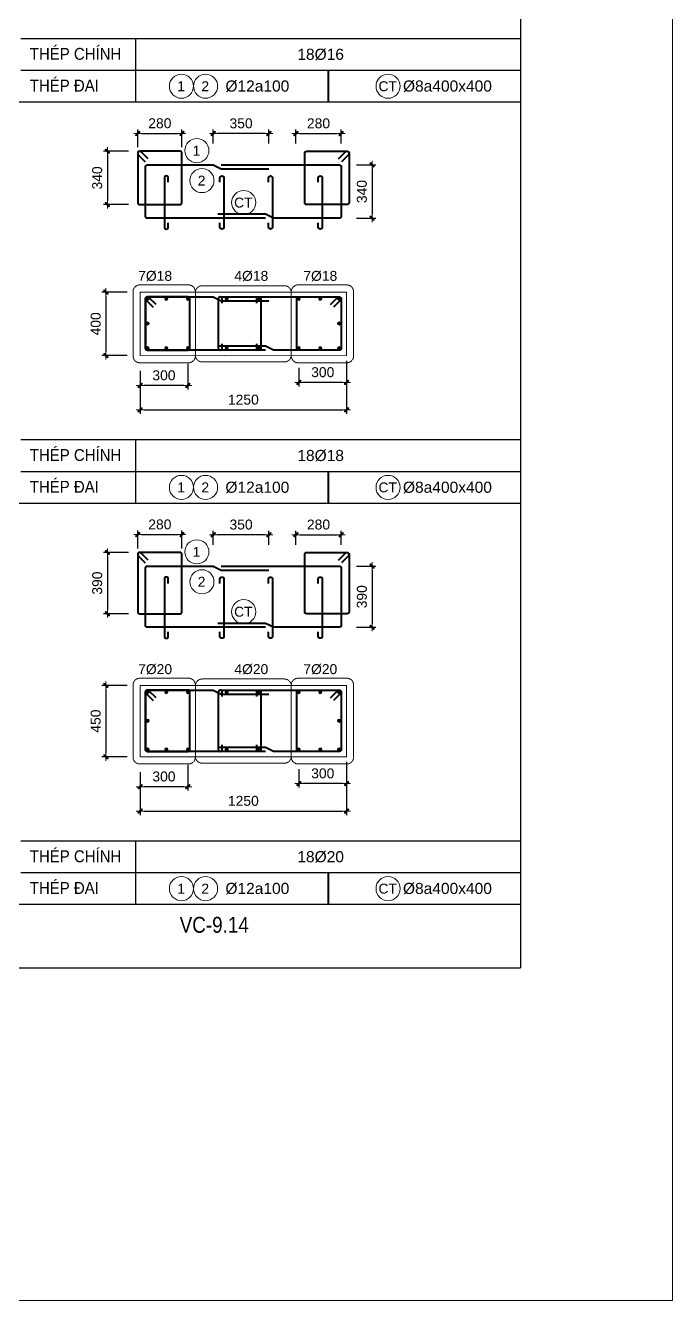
# Model space of a CAD drawing. Header units: millimetres. Extents: x -146909 to 4830753, y -683702 to -336947.
# Drawn here: x 4761272 to 4765345, y -448762 to -440729 of the extents above; entities that cross this region are included whole.
import ezdxf
from ezdxf.enums import TextEntityAlignment as Align

# ---------------------------------------------------------------- set-up
doc = ezdxf.new("R2010")
doc.units = ezdxf.units.MM
doc.header["$MEASUREMENT"] = 0
doc.linetypes.add('HIDDEN', pattern=[0.375, 0.25, -0.125])
doc.layers.get('0').update_dxf_attribs({"lineweight": 9})
doc.layers.get('Defpoints').update_dxf_attribs({"color": 10, "lineweight": 0})
for name, color, linetype, lineweight in [("'S_General_Cont_1 Thin", 1, 'Continuous', 18), ("'S_General_Text_3_Member name", 3, 'Continuous', 35), ('CDAI', 3, 'Continuous', 40), ('chunho.q', 1, 'Continuous', 13), ('CTHEP', 4, 'Continuous', 50), ('DBAO', 2, 'Continuous', 13), ('DMo', 9, 'HIDDEN', 9), ('KTH', 154, 'Continuous', 9), ('STICK', 1, 'Continuous', 9)]:
    doc.layers.add(name, color=color, linetype=linetype, lineweight=lineweight)
for name, color, linetype in [('DM', 1, 'Continuous'), ('TBL', 1, 'Continuous'), ('TX', 214, 'Continuous')]:
    doc.layers.add(name, color=color, linetype=linetype)
doc.styles.add('arial', font='arial.ttf', dxfattribs={"width": 0.85})
doc.styles.add('TTP-HelCon', font='arial.ttf')
doc.dimstyles.new('TTP-25', dxfattribs={"dimscale": 25, "dimtxt": 2.5, "dimasz": 1, "dimexe": 1, "dimexo": 1, "dimgap": 0.09, "dimtad": 0, "dimdec": 4, "dimrnd": 10, "dimzin": 9, "dimdsep": 46, "dimtxsty": 'TTP-HelCon', "dimblk": 'Stick', "dimcen": 0.09, "dimdle": 1.5, "dimclrd": 256, "dimclre": 256, "dimclrt": 1, "dimadec": 0, "dimazin": 0, "dimtfac": 1, "dimtdec": 4, "dimtmove": 0, "dimatfit": 3, "dimldrblk": 'ARCHTICK', "dimfxl": 1, "dimtvp": 1, "dimtolj": 1, "dimtzin": 0, "dimarcsym": 0})

# ---------------------------------------------------------------- blocks, each defined once
blk = doc.blocks.new('sign of slab')
at = {"layer": "'S_General_Cont_1 Thin"}
blk.add_circle((-10, 0), 475, dxfattribs=at)
at = {"layer": "'S_General_Text_3_Member name", "style": 'arial'}
blk.add_attdef('S', text='', height=250, dxfattribs=at).set_placement((-23, -1), align=Align.MIDDLE_CENTER)
blk = doc.blocks.new('Stick')
at = {"layer": 'STICK'}
h = blk.add_hatch(color=256, dxfattribs=at)
edge = h.paths.add_edge_path()
edge.add_line((0.3, 0.5), (-0.5, -0.3))
edge.add_arc((-0.4, -0.4), 0.141, 135, 315)
edge.add_line((-0.3, -0.5), (0.5, 0.3))
edge.add_arc((0.4, 0.4), 0.141, 315, 495)
blk.add_line((1, 0), (-1, 0), dxfattribs=at)
blk.add_lwpolyline([(0.3, 0.5), (-0.5, -0.3, 1), (-0.3, -0.5), (0.5, 0.3, 1), (0.3, 0.5, 1)], format="xyb", dxfattribs=at)
blk = doc.blocks.new('*D1885')
at = {"layer": 'Defpoints', "color": 0, "transparency": 16777216}
for p in [(4762293.2, -442835.4), (4761993.2, -442880.4), (4761993.2, -442997.2)]:
    blk.add_point(p, dxfattribs=at)
at = {"layer": 'KTH', "lineweight": -2, "transparency": 16777216}
for p, q in [((4761993.2, -442905.4), (4761993.2, -443022.2)), ((4762293.2, -442860.4), (4762293.2, -443022.2)), ((4762268.2, -442997.2), (4762018.2, -442997.2))]:
    blk.add_line(p, q, dxfattribs=at)
at = {"layer": 'KTH', "lineweight": -2, "transparency": 16777216, "xscale": 25, "yscale": 25, "zscale": 25, "rotation": 180}
blk.add_blockref('Stick', (4761993.2, -442997.2), dxfattribs=at)
at = {"layer": 'KTH', "lineweight": -2, "transparency": 16777216, "xscale": 25, "yscale": 25, "zscale": 25}
blk.add_blockref('Stick', (4762293.2, -442997.2), dxfattribs=at)
at = {"layer": 'KTH', "color": 1, "transparency": 16777216, "insert": (4762143.2, -442933.3), "char_height": 62.5, "attachment_point": 5, "style": 'TTP-HelCon'}
blk.add_mtext('\\A1;300', dxfattribs=at)
blk = doc.blocks.new('_ArchTick')
at = {"color": 0, "linetype": 'ByBlock', "const_width": 0.15}
blk.add_lwpolyline([(-0.5, -0.5), (0.5, 0.5)], dxfattribs=at)
blk = doc.blocks.new('*D1886')
at = {"layer": 'Defpoints', "color": 0, "transparency": 16777216}
for p in [(4763293.2, -442815.9), (4762993.2, -442860.9), (4762993.2, -442977.7)]:
    blk.add_point(p, dxfattribs=at)
at = {"layer": 'KTH', "lineweight": -2, "transparency": 16777216}
for p, q in [((4763293.2, -442840.9), (4763293.2, -443002.7)), ((4762993.2, -442885.9), (4762993.2, -443002.7)), ((4763268.2, -442977.7), (4763018.2, -442977.7))]:
    blk.add_line(p, q, dxfattribs=at)
at = {"layer": 'KTH', "lineweight": -2, "transparency": 16777216, "xscale": 25, "yscale": 25, "zscale": 25, "rotation": 180}
blk.add_blockref('Stick', (4762993.2, -442977.7), dxfattribs=at)
at = {"layer": 'KTH', "lineweight": -2, "transparency": 16777216, "xscale": 25, "yscale": 25, "zscale": 25}
blk.add_blockref('Stick', (4763293.2, -442977.7), dxfattribs=at)
at = {"layer": 'KTH', "color": 1, "transparency": 16777216, "insert": (4763143.2, -442913.8), "char_height": 62.5, "attachment_point": 5, "style": 'TTP-HelCon'}
blk.add_mtext('\\A1;300', dxfattribs=at)
blk = doc.blocks.new('*D1887')
at = {"layer": 'Defpoints', "color": 0, "transparency": 16777216}
for p in [(4763293.2, -442921.8), (4761993.2, -442944.3), (4763293.2, -443150.6)]:
    blk.add_point(p, dxfattribs=at)
at = {"layer": 'KTH', "lineweight": -2, "transparency": 16777216}
for p, q in [((4761993.2, -442969.3), (4761993.2, -443175.6)), ((4763293.2, -442946.8), (4763293.2, -443175.6)), ((4762018.2, -443150.6), (4763268.2, -443150.6))]:
    blk.add_line(p, q, dxfattribs=at)
at = {"layer": 'KTH', "lineweight": -2, "transparency": 16777216, "xscale": 25, "yscale": 25, "zscale": 25, "rotation": 180}
blk.add_blockref('Stick', (4761993.2, -443150.6), dxfattribs=at)
at = {"layer": 'KTH', "lineweight": -2, "transparency": 16777216, "xscale": 25, "yscale": 25, "zscale": 25}
blk.add_blockref('Stick', (4763293.2, -443150.6), dxfattribs=at)
at = {"layer": 'KTH', "color": 1, "transparency": 16777216, "insert": (4762643.2, -443086.8), "char_height": 62.5, "attachment_point": 5, "style": 'TTP-HelCon'}
blk.add_mtext('\\A1;1250', dxfattribs=at)
blk = doc.blocks.new('*D1888')
at = {"layer": 'Defpoints', "color": 0, "transparency": 16777216}
for p in [(4761937.5, -442409), (4761777.6, -442809), (4761937.5, -442809)]:
    blk.add_point(p, dxfattribs=at)
at = {"layer": 'KTH', "lineweight": -2, "transparency": 16777216}
for p, q in [((4761912.5, -442409), (4761752.6, -442409)), ((4761777.6, -442434), (4761777.6, -442784)), ((4761912.5, -442809), (4761752.6, -442809))]:
    blk.add_line(p, q, dxfattribs=at)
at = {"layer": 'KTH', "lineweight": -2, "transparency": 16777216, "xscale": 25, "yscale": 25, "zscale": 25}
for p, rotation in [((4761777.6, -442409), 90), ((4761777.6, -442809), 270)]:
    blk.add_blockref('Stick', p, dxfattribs=dict(at, rotation=rotation))
at = {"layer": 'KTH', "color": 1, "transparency": 16777216, "insert": (4761713.7, -442609), "char_height": 62.5, "attachment_point": 5, "rotation": 90, "style": 'TTP-HelCon'}
blk.add_mtext('\\A1;400', dxfattribs=at)
blk = doc.blocks.new('*U1884')
at = {"layer": 'CTHEP', "ltscale": 0.02, "const_width": 10}
blk.add_lwpolyline([(0, 5, -1), (0, -5, -1)], format="xyb", close=True, dxfattribs=at)
at = {"layer": 'Defpoints', "color": 1}
blk.add_circle((0, 0), 10, dxfattribs=at)
blk = doc.blocks.new('*U1881')
at = {"layer": 'CDAI', "color": 0, "linetype": 'ByBlock', "lineweight": -2, "transparency": 16777216}
blk.add_blockref('*U1884', (0, 0), dxfattribs=at)
blk = doc.blocks.new('*U1882')
at = {"layer": 'CTHEP', "ltscale": 0.02, "const_width": 10}
blk.add_lwpolyline([(0, 5, -1), (0, -5, -1)], format="xyb", close=True, dxfattribs=at)
at = {"layer": 'Defpoints', "color": 1}
blk.add_circle((0, 0), 10, dxfattribs=at)
blk = doc.blocks.new('*U1883')
at = {"layer": 'CDAI', "color": 0, "linetype": 'ByBlock', "lineweight": -2, "transparency": 16777216}
blk.add_blockref('*U1882', (0, 0), dxfattribs=at)
blk = doc.blocks.new('*D1889')
at = {"layer": 'Defpoints', "color": 0, "transparency": 16777216}
for p in [(4763258.7, -441409.9), (4762973.8, -441498.6), (4763258.7, -441498.6)]:
    blk.add_point(p, dxfattribs=at)
at = {"layer": 'KTH', "lineweight": -2, "transparency": 16777216}
for p, q in [((4762973.8, -441473.6), (4762973.8, -441384.9)), ((4763258.7, -441473.6), (4763258.7, -441384.9)), ((4762998.8, -441409.9), (4763233.7, -441409.9))]:
    blk.add_line(p, q, dxfattribs=at)
at = {"layer": 'KTH', "lineweight": -2, "transparency": 16777216, "xscale": 25, "yscale": 25, "zscale": 25, "rotation": 180}
blk.add_blockref('Stick', (4762973.8, -441409.9), dxfattribs=at)
at = {"layer": 'KTH', "lineweight": -2, "transparency": 16777216, "xscale": 25, "yscale": 25, "zscale": 25}
blk.add_blockref('Stick', (4763258.7, -441409.9), dxfattribs=at)
at = {"layer": 'KTH', "color": 1, "transparency": 16777216, "insert": (4763116.3, -441346), "char_height": 62.5, "attachment_point": 5, "style": 'TTP-HelCon'}
blk.add_mtext('\\A1;280', dxfattribs=at)
blk = doc.blocks.new('*D1890')
at = {"layer": 'Defpoints', "color": 0, "transparency": 16777216}
for p in [(4762454.1, -441409.9), (4762454.1, -441498.6), (4762803.8, -441498.6)]:
    blk.add_point(p, dxfattribs=at)
at = {"layer": 'KTH', "lineweight": -2, "transparency": 16777216}
for p, q in [((4762454.1, -441473.6), (4762454.1, -441384.9)), ((4762803.8, -441473.6), (4762803.8, -441384.9)), ((4762778.8, -441409.9), (4762479.1, -441409.9))]:
    blk.add_line(p, q, dxfattribs=at)
at = {"layer": 'KTH', "lineweight": -2, "transparency": 16777216, "xscale": 25, "yscale": 25, "zscale": 25, "rotation": 180}
blk.add_blockref('Stick', (4762454.1, -441409.9), dxfattribs=at)
at = {"layer": 'KTH', "lineweight": -2, "transparency": 16777216, "xscale": 25, "yscale": 25, "zscale": 25}
blk.add_blockref('Stick', (4762803.8, -441409.9), dxfattribs=at)
at = {"layer": 'KTH', "color": 1, "transparency": 16777216, "insert": (4762628.9, -441346), "char_height": 62.5, "attachment_point": 5, "style": 'TTP-HelCon'}
blk.add_mtext('\\A1;350', dxfattribs=at)
blk = doc.blocks.new('*D1891')
at = {"layer": 'Defpoints', "color": 0, "transparency": 16777216}
for p in [(4763330.6, -441607.7), (4763330.6, -441943.2), (4763453.3, -441943.2)]:
    blk.add_point(p, dxfattribs=at)
at = {"layer": 'KTH', "lineweight": -2, "transparency": 16777216}
for p, q in [((4763355.6, -441607.7), (4763478.3, -441607.7)), ((4763453.3, -441632.7), (4763453.3, -441918.2)), ((4763355.6, -441943.2), (4763478.3, -441943.2))]:
    blk.add_line(p, q, dxfattribs=at)
at = {"layer": 'KTH', "lineweight": -2, "transparency": 16777216, "xscale": 25, "yscale": 25, "zscale": 25}
for p, rotation in [((4763453.3, -441607.7), 90), ((4763453.3, -441943.2), 270)]:
    blk.add_blockref('Stick', p, dxfattribs=dict(at, rotation=rotation))
at = {"layer": 'KTH', "color": 1, "transparency": 16777216, "insert": (4763389.5, -441775.5), "char_height": 62.5, "attachment_point": 5, "rotation": 90, "style": 'TTP-HelCon'}
blk.add_mtext('\\A1;340', dxfattribs=at)
blk = doc.blocks.new('*D1892')
at = {"layer": 'Defpoints', "color": 0, "transparency": 16777216}
for p in [(4761945.4, -441521.8), (4761787.1, -441857.3), (4761945.4, -441857.3)]:
    blk.add_point(p, dxfattribs=at)
at = {"layer": 'KTH', "lineweight": -2, "transparency": 16777216}
for p, q in [((4761920.4, -441521.8), (4761762.1, -441521.8)), ((4761787.1, -441546.8), (4761787.1, -441832.3)), ((4761920.4, -441857.3), (4761762.1, -441857.3))]:
    blk.add_line(p, q, dxfattribs=at)
at = {"layer": 'KTH', "lineweight": -2, "transparency": 16777216, "xscale": 25, "yscale": 25, "zscale": 25}
for p, rotation in [((4761787.1, -441521.8), 90), ((4761787.1, -441857.3), 270)]:
    blk.add_blockref('Stick', p, dxfattribs=dict(at, rotation=rotation))
at = {"layer": 'KTH', "color": 1, "transparency": 16777216, "insert": (4761723.2, -441689.5), "char_height": 62.5, "attachment_point": 5, "rotation": 90, "style": 'TTP-HelCon'}
blk.add_mtext('\\A1;340', dxfattribs=at)
blk = doc.blocks.new('*D1893')
at = {"layer": 'Defpoints', "color": 0, "transparency": 16777216}
for p in [(4762256.9, -441409.2), (4761977.9, -441521.8), (4762256.9, -441521.8)]:
    blk.add_point(p, dxfattribs=at)
at = {"layer": 'KTH', "lineweight": -2, "transparency": 16777216}
for p, q in [((4761977.9, -441496.8), (4761977.9, -441384.2)), ((4762256.9, -441496.8), (4762256.9, -441384.2)), ((4762002.9, -441409.2), (4762231.9, -441409.2))]:
    blk.add_line(p, q, dxfattribs=at)
at = {"layer": 'KTH', "lineweight": -2, "transparency": 16777216, "xscale": 25, "yscale": 25, "zscale": 25, "rotation": 180}
blk.add_blockref('Stick', (4761977.9, -441409.2), dxfattribs=at)
at = {"layer": 'KTH', "lineweight": -2, "transparency": 16777216, "xscale": 25, "yscale": 25, "zscale": 25}
blk.add_blockref('Stick', (4762256.9, -441409.2), dxfattribs=at)
at = {"layer": 'KTH', "color": 1, "transparency": 16777216, "insert": (4762117.4, -441345.3), "char_height": 62.5, "attachment_point": 5, "style": 'TTP-HelCon'}
blk.add_mtext('\\A1;280', dxfattribs=at)
blk = doc.blocks.new('*D1903')
at = {"layer": 'Defpoints', "color": 0, "transparency": 16777216}
for p in [(4761993.2, -445408), (4762293.2, -445363), (4761993.2, -445524.8)]:
    blk.add_point(p, dxfattribs=at)
at = {"layer": 'KTH', "lineweight": -2, "transparency": 16777216}
for p, q in [((4762293.2, -445388), (4762293.2, -445549.8)), ((4761993.2, -445433), (4761993.2, -445549.8)), ((4762268.2, -445524.8), (4762018.2, -445524.8))]:
    blk.add_line(p, q, dxfattribs=at)
at = {"layer": 'KTH', "lineweight": -2, "transparency": 16777216, "xscale": 25, "yscale": 25, "zscale": 25, "rotation": 180}
blk.add_blockref('Stick', (4761993.2, -445524.8), dxfattribs=at)
at = {"layer": 'KTH', "lineweight": -2, "transparency": 16777216, "xscale": 25, "yscale": 25, "zscale": 25}
blk.add_blockref('Stick', (4762293.2, -445524.8), dxfattribs=at)
at = {"layer": 'KTH', "color": 1, "transparency": 16777216, "insert": (4762143.2, -445461), "char_height": 62.5, "attachment_point": 5, "style": 'TTP-HelCon'}
blk.add_mtext('\\A1;300', dxfattribs=at)
blk = doc.blocks.new('*D1904')
at = {"layer": 'Defpoints', "color": 0, "transparency": 16777216}
for p in [(4762993.2, -445388.6), (4763293.2, -445343.6), (4762993.2, -445505.4)]:
    blk.add_point(p, dxfattribs=at)
at = {"layer": 'KTH', "lineweight": -2, "transparency": 16777216}
for p, q in [((4762993.2, -445413.6), (4762993.2, -445530.4)), ((4763293.2, -445368.6), (4763293.2, -445530.4)), ((4763268.2, -445505.4), (4763018.2, -445505.4))]:
    blk.add_line(p, q, dxfattribs=at)
at = {"layer": 'KTH', "lineweight": -2, "transparency": 16777216, "xscale": 25, "yscale": 25, "zscale": 25, "rotation": 180}
blk.add_blockref('Stick', (4762993.2, -445505.4), dxfattribs=at)
at = {"layer": 'KTH', "lineweight": -2, "transparency": 16777216, "xscale": 25, "yscale": 25, "zscale": 25}
blk.add_blockref('Stick', (4763293.2, -445505.4), dxfattribs=at)
at = {"layer": 'KTH', "color": 1, "transparency": 16777216, "insert": (4763143.2, -445441.5), "char_height": 62.5, "attachment_point": 5, "style": 'TTP-HelCon'}
blk.add_mtext('\\A1;300', dxfattribs=at)
blk = doc.blocks.new('*D1905')
at = {"layer": 'Defpoints', "color": 0, "transparency": 16777216}
for p in [(4761993.2, -445472), (4763293.2, -445449.5), (4763293.2, -445678.3)]:
    blk.add_point(p, dxfattribs=at)
at = {"layer": 'KTH', "lineweight": -2, "transparency": 16777216}
for p, q in [((4763293.2, -445474.5), (4763293.2, -445703.3)), ((4761993.2, -445497), (4761993.2, -445703.3)), ((4762018.2, -445678.3), (4763268.2, -445678.3))]:
    blk.add_line(p, q, dxfattribs=at)
at = {"layer": 'KTH', "lineweight": -2, "transparency": 16777216, "xscale": 25, "yscale": 25, "zscale": 25, "rotation": 180}
blk.add_blockref('Stick', (4761993.2, -445678.3), dxfattribs=at)
at = {"layer": 'KTH', "lineweight": -2, "transparency": 16777216, "xscale": 25, "yscale": 25, "zscale": 25}
blk.add_blockref('Stick', (4763293.2, -445678.3), dxfattribs=at)
at = {"layer": 'KTH', "color": 1, "transparency": 16777216, "insert": (4762643.2, -445614.5), "char_height": 62.5, "attachment_point": 5, "style": 'TTP-HelCon'}
blk.add_mtext('\\A1;1250', dxfattribs=at)
blk = doc.blocks.new('*D1906')
at = {"layer": 'Defpoints', "color": 0, "transparency": 16777216}
for p in [(4761937.5, -444886.7), (4761777.6, -445336.7), (4761937.5, -445336.7)]:
    blk.add_point(p, dxfattribs=at)
at = {"layer": 'KTH', "lineweight": -2, "transparency": 16777216}
for p, q in [((4761912.5, -444886.7), (4761752.6, -444886.7)), ((4761777.6, -444911.7), (4761777.6, -445311.7)), ((4761912.5, -445336.7), (4761752.6, -445336.7))]:
    blk.add_line(p, q, dxfattribs=at)
at = {"layer": 'KTH', "lineweight": -2, "transparency": 16777216, "xscale": 25, "yscale": 25, "zscale": 25}
for p, rotation in [((4761777.6, -444886.7), 90), ((4761777.6, -445336.7), 270)]:
    blk.add_blockref('Stick', p, dxfattribs=dict(at, rotation=rotation))
at = {"layer": 'KTH', "color": 1, "transparency": 16777216, "insert": (4761713.7, -445111.7), "char_height": 62.5, "attachment_point": 5, "rotation": 90, "style": 'TTP-HelCon'}
blk.add_mtext('\\A1;450', dxfattribs=at)
blk = doc.blocks.new('*U1897')
at = {"layer": 'CTHEP', "ltscale": 0.02, "const_width": 10}
blk.add_lwpolyline([(0, 5, -1), (0, -5, -1)], format="xyb", close=True, dxfattribs=at)
at = {"layer": 'Defpoints', "color": 1}
blk.add_circle((0, 0), 10, dxfattribs=at)
blk = doc.blocks.new('*U1894')
at = {"layer": 'CDAI', "color": 0, "linetype": 'ByBlock', "lineweight": -2, "transparency": 16777216}
blk.add_blockref('*U1897', (0, 0), dxfattribs=at)
blk = doc.blocks.new('*U1895')
at = {"layer": 'CTHEP', "ltscale": 0.02, "const_width": 10}
blk.add_lwpolyline([(0, 5, -1), (0, -5, -1)], format="xyb", close=True, dxfattribs=at)
at = {"layer": 'Defpoints', "color": 1}
blk.add_circle((0, 0), 10, dxfattribs=at)
blk = doc.blocks.new('*U1896')
at = {"layer": 'CDAI', "color": 0, "linetype": 'ByBlock', "lineweight": -2, "transparency": 16777216}
blk.add_blockref('*U1895', (0, 0), dxfattribs=at)
blk = doc.blocks.new('*D1898')
at = {"layer": 'Defpoints', "color": 0, "transparency": 16777216}
for p in [(4763258.7, -443937.5), (4762973.8, -444026.3), (4763258.7, -444026.3)]:
    blk.add_point(p, dxfattribs=at)
at = {"layer": 'KTH', "lineweight": -2, "transparency": 16777216}
for p, q in [((4762973.8, -444001.3), (4762973.8, -443912.5)), ((4762998.8, -443937.5), (4763233.7, -443937.5)), ((4763258.7, -444001.3), (4763258.7, -443912.5))]:
    blk.add_line(p, q, dxfattribs=at)
at = {"layer": 'KTH', "lineweight": -2, "transparency": 16777216, "xscale": 25, "yscale": 25, "zscale": 25, "rotation": 180}
blk.add_blockref('Stick', (4762973.8, -443937.5), dxfattribs=at)
at = {"layer": 'KTH', "lineweight": -2, "transparency": 16777216, "xscale": 25, "yscale": 25, "zscale": 25}
blk.add_blockref('Stick', (4763258.7, -443937.5), dxfattribs=at)
at = {"layer": 'KTH', "color": 1, "transparency": 16777216, "insert": (4763116.3, -443873.7), "char_height": 62.5, "attachment_point": 5, "style": 'TTP-HelCon'}
blk.add_mtext('\\A1;280', dxfattribs=at)
blk = doc.blocks.new('*D1899')
at = {"layer": 'Defpoints', "color": 0, "transparency": 16777216}
for p in [(4762454.1, -443937.5), (4762454.1, -444026.3), (4762803.8, -444026.3)]:
    blk.add_point(p, dxfattribs=at)
at = {"layer": 'KTH', "lineweight": -2, "transparency": 16777216}
for p, q in [((4762454.1, -444001.3), (4762454.1, -443912.5)), ((4762778.8, -443937.5), (4762479.1, -443937.5)), ((4762803.8, -444001.3), (4762803.8, -443912.5))]:
    blk.add_line(p, q, dxfattribs=at)
at = {"layer": 'KTH', "lineweight": -2, "transparency": 16777216, "xscale": 25, "yscale": 25, "zscale": 25, "rotation": 180}
blk.add_blockref('Stick', (4762454.1, -443937.5), dxfattribs=at)
at = {"layer": 'KTH', "lineweight": -2, "transparency": 16777216, "xscale": 25, "yscale": 25, "zscale": 25}
blk.add_blockref('Stick', (4762803.8, -443937.5), dxfattribs=at)
at = {"layer": 'KTH', "color": 1, "transparency": 16777216, "insert": (4762628.9, -443873.7), "char_height": 62.5, "attachment_point": 5, "style": 'TTP-HelCon'}
blk.add_mtext('\\A1;350', dxfattribs=at)
blk = doc.blocks.new('*D1900')
at = {"layer": 'Defpoints', "color": 0, "transparency": 16777216}
for p in [(4763330.6, -444135.4), (4763330.6, -444520.9), (4763453.3, -444520.9)]:
    blk.add_point(p, dxfattribs=at)
at = {"layer": 'KTH', "lineweight": -2, "transparency": 16777216}
for p, q in [((4763355.6, -444135.4), (4763478.3, -444135.4)), ((4763453.3, -444160.4), (4763453.3, -444495.9)), ((4763355.6, -444520.9), (4763478.3, -444520.9))]:
    blk.add_line(p, q, dxfattribs=at)
at = {"layer": 'KTH', "lineweight": -2, "transparency": 16777216, "xscale": 25, "yscale": 25, "zscale": 25}
for p, rotation in [((4763453.3, -444135.4), 90), ((4763453.3, -444520.9), 270)]:
    blk.add_blockref('Stick', p, dxfattribs=dict(at, rotation=rotation))
at = {"layer": 'KTH', "color": 1, "transparency": 16777216, "insert": (4763389.5, -444328.2), "char_height": 62.5, "attachment_point": 5, "rotation": 90, "style": 'TTP-HelCon'}
blk.add_mtext('\\A1;390', dxfattribs=at)
blk = doc.blocks.new('*D1901')
at = {"layer": 'Defpoints', "color": 0, "transparency": 16777216}
for p in [(4761945.4, -444049.5), (4761787.1, -444435), (4761945.4, -444435)]:
    blk.add_point(p, dxfattribs=at)
at = {"layer": 'KTH', "lineweight": -2, "transparency": 16777216}
for p, q in [((4761920.4, -444049.5), (4761762.1, -444049.5)), ((4761787.1, -444074.5), (4761787.1, -444410)), ((4761920.4, -444435), (4761762.1, -444435))]:
    blk.add_line(p, q, dxfattribs=at)
at = {"layer": 'KTH', "lineweight": -2, "transparency": 16777216, "xscale": 25, "yscale": 25, "zscale": 25}
for p, rotation in [((4761787.1, -444049.5), 90), ((4761787.1, -444435), 270)]:
    blk.add_blockref('Stick', p, dxfattribs=dict(at, rotation=rotation))
at = {"layer": 'KTH', "color": 1, "transparency": 16777216, "insert": (4761723.2, -444242.2), "char_height": 62.5, "attachment_point": 5, "rotation": 90, "style": 'TTP-HelCon'}
blk.add_mtext('\\A1;390', dxfattribs=at)
blk = doc.blocks.new('*D1902')
at = {"layer": 'Defpoints', "color": 0, "transparency": 16777216}
for p in [(4762256.9, -443936.8), (4761977.9, -444049.5), (4762256.9, -444049.5)]:
    blk.add_point(p, dxfattribs=at)
at = {"layer": 'KTH', "lineweight": -2, "transparency": 16777216}
for p, q in [((4761977.9, -444024.5), (4761977.9, -443911.8)), ((4762002.9, -443936.8), (4762231.9, -443936.8)), ((4762256.9, -444024.5), (4762256.9, -443911.8))]:
    blk.add_line(p, q, dxfattribs=at)
at = {"layer": 'KTH', "lineweight": -2, "transparency": 16777216, "xscale": 25, "yscale": 25, "zscale": 25, "rotation": 180}
blk.add_blockref('Stick', (4761977.9, -443936.8), dxfattribs=at)
at = {"layer": 'KTH', "lineweight": -2, "transparency": 16777216, "xscale": 25, "yscale": 25, "zscale": 25}
blk.add_blockref('Stick', (4762256.9, -443936.8), dxfattribs=at)
at = {"layer": 'KTH', "color": 1, "transparency": 16777216, "insert": (4762117.4, -443873), "char_height": 62.5, "attachment_point": 5, "style": 'TTP-HelCon'}
blk.add_mtext('\\A1;280', dxfattribs=at)

msp = doc.modelspace()

# ---------------------------------------------------------------- linework, layer by layer
at = {"layer": 'CDAI', "color": 214}
for p, q in [((4763176.20106, -441010.59509), (4763176.20106, -441210.59509)), ((4763176.20106, -443538.27783), (4763176.20106, -443738.27783)), ((4763176.20106, -446065.96056), (4763176.20106, -446265.96056))]:
    msp.add_line(p, q, dxfattribs=at)
at = {"layer": 'CDAI'}
for points in [[(4762043.5814, -441569.76282), (4761999.2612, -441525.44262, 0.6681786379), (4761977.92237, -441534.28145), (4761977.92237, -441844.78145, 0.4142135624), (4761990.42237, -441857.28145), (4762244.42237, -441857.28145, 0.4142135624), (4762256.92237, -441844.78145), (4762256.92237, -441534.28145, 0.4142135624), (4762244.42237, -441521.78145), (4761990.42237, -441521.78145, 0.6681786379), (4761981.58353, -441543.12029), (4762025.90373, -441587.44049)], [(4763242.91004, -441569.76282), (4763287.23024, -441525.44262, -0.6681786379), (4763308.56908, -441534.28145), (4763308.56908, -441844.78145, -0.4142135624), (4763296.06908, -441857.28145), (4763042.06908, -441857.28145, -0.4142135624), (4763029.56908, -441844.78145), (4763029.56908, -441534.28145, -0.4142135624), (4763042.06908, -441521.78145), (4763296.06908, -441521.78145, -0.6681786379), (4763304.90791, -441543.12029), (4763260.58771, -441587.44049)], [(4762170.74572, -441716.63141), (4762170.74572, -441689.13141, 1), (4762145.74572, -441689.13141), (4762145.74572, -441999.63141, 1), (4762170.74572, -441999.63141), (4762170.74572, -441972.13141)], [(4762496.11537, -441716.63141), (4762496.11537, -441689.13141, -1), (4762521.11537, -441689.13141), (4762521.11537, -441999.63141, -1), (4762496.11537, -441999.63141), (4762496.11537, -441972.13141)], [(4762801.7792, -441716.63141), (4762801.7792, -441689.13141, -1), (4762826.7792, -441689.13141), (4762826.7792, -441999.63141, -1), (4762801.7792, -441999.63141), (4762801.7792, -441972.13141)], [(4763115.24572, -441716.63141), (4763115.24572, -441689.13141, -1), (4763140.24572, -441689.13141), (4763140.24572, -441999.63141, -1), (4763115.24572, -441999.63141), (4763115.24572, -441972.13141)], [(4762093.40476, -442487.01134), (4762049.08456, -442442.69114, 0.6681786379), (4762027.74572, -442451.52997), (4762027.74572, -442762.02997, 0.4142135624), (4762040.24572, -442774.52997), (4762294.24572, -442774.52997, 0.4142135624), (4762306.74572, -442762.02997), (4762306.74572, -442451.52997, 0.4142135624), (4762294.24572, -442439.02997), (4762040.24572, -442439.02997, 0.6681786379), (4762031.40689, -442460.36881), (4762075.72709, -442504.68901)], [(4762510.20669, -442479.02997), (4762510.20669, -442451.52997, 1), (4762485.20669, -442451.52997), (4762485.20669, -442762.02997, 1), (4762510.20669, -442762.02997), (4762510.20669, -442734.52997)], [(4762727.74256, -442479.02997), (4762727.74256, -442451.52997, -1), (4762752.74256, -442451.52997), (4762752.74256, -442762.02997, -1), (4762727.74256, -442762.02997), (4762727.74256, -442734.52997)], [(4763192.58669, -442487.01134), (4763236.90689, -442442.69114, -0.6681786379), (4763258.24572, -442451.52997), (4763258.24572, -442762.02997, -0.4142135624), (4763245.74572, -442774.52997), (4762991.74572, -442774.52997, -0.4142135624), (4762979.24572, -442762.02997), (4762979.24572, -442451.52997, -0.4142135624), (4762991.74572, -442439.02997), (4763245.74572, -442439.02997, -0.6681786379), (4763254.58456, -442460.36881), (4763210.26436, -442504.68901)], [(4762043.5814, -444097.44555), (4761999.2612, -444053.12535, 0.6681786379), (4761977.92237, -444061.96419), (4761977.92237, -444422.46419, 0.4142135624), (4761990.42237, -444434.96419), (4762244.42237, -444434.96419, 0.4142135624), (4762256.92237, -444422.46419), (4762256.92237, -444061.96419, 0.4142135624), (4762244.42237, -444049.46419), (4761990.42237, -444049.46419, 0.6681786379), (4761981.58353, -444070.80302), (4762025.90373, -444115.12322)], [(4763242.91004, -444097.44555), (4763287.23024, -444053.12535, -0.6681786379), (4763308.56908, -444061.96419), (4763308.56908, -444422.46419, -0.4142135624), (4763296.06908, -444434.96419), (4763042.06908, -444434.96419, -0.4142135624), (4763029.56908, -444422.46419), (4763029.56908, -444061.96419, -0.4142135624), (4763042.06908, -444049.46419), (4763296.06908, -444049.46419, -0.6681786379), (4763304.90791, -444070.80302), (4763260.58771, -444115.12322)], [(4762170.74572, -444244.31414), (4762170.74572, -444216.81414, 1), (4762145.74572, -444216.81414), (4762145.74572, -444577.31414, 1), (4762170.74572, -444577.31414), (4762170.74572, -444549.81414)], [(4762496.11537, -444244.31414), (4762496.11537, -444216.81414, -1), (4762521.11537, -444216.81414), (4762521.11537, -444577.31414, -1), (4762496.11537, -444577.31414), (4762496.11537, -444549.81414)], [(4762801.7792, -444244.31414), (4762801.7792, -444216.81414, -1), (4762826.7792, -444216.81414), (4762826.7792, -444577.31414, -1), (4762801.7792, -444577.31414), (4762801.7792, -444549.81414)], [(4763115.24572, -444244.31414), (4763115.24572, -444216.81414, -1), (4763140.24572, -444216.81414), (4763140.24572, -444577.31414, -1), (4763115.24572, -444577.31414), (4763115.24572, -444549.81414)], [(4762093.40476, -444964.69407), (4762049.08456, -444920.37387, 0.6681786379), (4762027.74572, -444929.21271), (4762027.74572, -445289.71271, 0.4142135624), (4762040.24572, -445302.21271), (4762294.24572, -445302.21271, 0.4142135624), (4762306.74572, -445289.71271), (4762306.74572, -444929.21271, 0.4142135624), (4762294.24572, -444916.71271), (4762040.24572, -444916.71271, 0.6681786379), (4762031.40689, -444938.05154), (4762075.72709, -444982.37174)], [(4762510.20669, -444956.71271), (4762510.20669, -444929.21271, 1), (4762485.20669, -444929.21271), (4762485.20669, -445289.71271, 1), (4762510.20669, -445289.71271), (4762510.20669, -445262.21271)], [(4762727.74256, -444956.71271), (4762727.74256, -444929.21271, -1), (4762752.74256, -444929.21271), (4762752.74256, -445289.71271, -1), (4762727.74256, -445289.71271), (4762727.74256, -445262.21271)], [(4763192.58669, -444964.69407), (4763236.90689, -444920.37387, -0.6681786379), (4763258.24572, -444929.21271), (4763258.24572, -445289.71271, -0.4142135624), (4763245.74572, -445302.21271), (4762991.74572, -445302.21271, -0.4142135624), (4762979.24572, -445289.71271), (4762979.24572, -444929.21271, -0.4142135624), (4762991.74572, -444916.71271), (4763245.74572, -444916.71271, -0.6681786379), (4763254.58456, -444938.05154), (4763210.26436, -444982.37174)]]:
    msp.add_lwpolyline(points, format="xyb", dxfattribs=at)
at = {"layer": 'CDAI', "ltscale": 0.02}
for points in [[(4762782.4143, -441943.22748), (4762037.74572, -441943.22748, -0.4142135624), (4762027.74572, -441933.22748), (4762027.74572, -441617.72748, -0.4142135624), (4762037.74572, -441607.72748), (4762454.07714, -441607.72748), (4762504.07714, -441632.72748), (4762803.813, -441632.72748)], [(4762504.07714, -441607.72748), (4763248.74572, -441607.72748, -0.4142135624), (4763258.74572, -441617.72748), (4763258.74572, -441933.22748, -0.4142135624), (4763248.74572, -441943.22748), (4762832.4143, -441943.22748), (4762782.4143, -441918.22748), (4762482.67844, -441918.22748)], [(4762782.4143, -442774.52997), (4762037.74572, -442774.52997, -0.4142135624), (4762027.74572, -442764.52997), (4762027.74572, -442449.02997, -0.4142135624), (4762037.74572, -442439.02997), (4762454.07714, -442439.02997), (4762504.07714, -442464.02997), (4762803.813, -442464.02997)], [(4762504.07714, -442439.02997), (4763248.74572, -442439.02997, -0.4142135624), (4763258.74572, -442449.02997), (4763258.74572, -442764.52997, -0.4142135624), (4763248.74572, -442774.52997), (4762832.4143, -442774.52997), (4762782.4143, -442749.52997), (4762482.67844, -442749.52997)], [(4762782.4143, -444520.91021), (4762037.74572, -444520.91021, -0.4142135624), (4762027.74572, -444510.91021), (4762027.74572, -444145.41021, -0.4142135624), (4762037.74572, -444135.41021), (4762454.07714, -444135.41021), (4762504.07714, -444160.41021), (4762803.813, -444160.41021)], [(4762504.07714, -444135.41021), (4763248.74572, -444135.41021, -0.4142135624), (4763258.74572, -444145.41021), (4763258.74572, -444510.91021, -0.4142135624), (4763248.74572, -444520.91021), (4762832.4143, -444520.91021), (4762782.4143, -444495.91021), (4762482.67844, -444495.91021)], [(4762782.4143, -445302.21271), (4762037.74572, -445302.21271, -0.4142135624), (4762027.74572, -445292.21271), (4762027.74572, -444926.71271, -0.4142135624), (4762037.74572, -444916.71271), (4762454.07714, -444916.71271), (4762504.07714, -444941.71271), (4762803.813, -444941.71271)], [(4762504.07714, -444916.71271), (4763248.74572, -444916.71271, -0.4142135624), (4763258.74572, -444926.71271), (4763258.74572, -445292.21271, -0.4142135624), (4763248.74572, -445302.21271), (4762832.4143, -445302.21271), (4762782.4143, -445277.21271), (4762482.67844, -445277.21271)]]:
    msp.add_lwpolyline(points, format="xyb", dxfattribs=at)
at = {"layer": 'CTHEP', "ltscale": 0.02, "const_width": 10}
for points in [[(4762040.24572, -442446.52997, -1), (4762040.24572, -442456.52997, -1)], [(4762158.24572, -442446.52997, -1), (4762158.24572, -442456.52997, -1)], [(4762294.24572, -442446.52997, -1), (4762294.24572, -442456.52997, -1)], [(4762294.24572, -442446.52997, -1), (4762294.24572, -442456.52997, -1)], [(4762538.14017, -442446.52997, -1), (4762538.14017, -442456.52997, -1)], [(4762739.96062, -442446.52997, -1), (4762739.96062, -442456.52997, -1)], [(4762991.74572, -442446.52997, 1), (4762991.74572, -442456.52997, 1)], [(4762991.74572, -442446.52997, -1), (4762991.74572, -442456.52997, -1)], [(4763127.74572, -442446.52997, 1), (4763127.74572, -442456.52997, 1)], [(4763245.74572, -442446.52997, 1), (4763245.74572, -442456.52997, 1)], [(4762040.24572, -442767.02997, 1), (4762040.24572, -442757.02997, 1)], [(4762158.24572, -442767.02997, 1), (4762158.24572, -442757.02997, 1)], [(4762294.24572, -442767.02997, 1), (4762294.24572, -442757.02997, 1)], [(4762294.24572, -442767.02997, 1), (4762294.24572, -442757.02997, 1)], [(4762538.14017, -442767.02997, 1), (4762538.14017, -442757.02997, 1)], [(4762739.96062, -442767.02997, 1), (4762739.96062, -442757.02997, 1)], [(4762991.74572, -442767.02997, -1), (4762991.74572, -442757.02997, -1)], [(4762991.74572, -442767.02997, 1), (4762991.74572, -442757.02997, 1)], [(4763127.74572, -442767.02997, -1), (4763127.74572, -442757.02997, -1)], [(4763245.74572, -442767.02997, -1), (4763245.74572, -442757.02997, -1)], [(4762040.24572, -444924.21271, -1), (4762040.24572, -444934.21271, -1)], [(4762158.24572, -444924.21271, -1), (4762158.24572, -444934.21271, -1)], [(4762294.24572, -444924.21271, -1), (4762294.24572, -444934.21271, -1)], [(4762294.24572, -444924.21271, -1), (4762294.24572, -444934.21271, -1)], [(4762538.14017, -444924.21271, -1), (4762538.14017, -444934.21271, -1)], [(4762739.96062, -444924.21271, -1), (4762739.96062, -444934.21271, -1)], [(4762991.74572, -444924.21271, 1), (4762991.74572, -444934.21271, 1)], [(4762991.74572, -444924.21271, -1), (4762991.74572, -444934.21271, -1)], [(4763127.74572, -444924.21271, 1), (4763127.74572, -444934.21271, 1)], [(4763245.74572, -444924.21271, 1), (4763245.74572, -444934.21271, 1)], [(4762040.24572, -445294.71271, 1), (4762040.24572, -445284.71271, 1)], [(4762158.24572, -445294.71271, 1), (4762158.24572, -445284.71271, 1)], [(4762294.24572, -445294.71271, 1), (4762294.24572, -445284.71271, 1)], [(4762294.24572, -445294.71271, 1), (4762294.24572, -445284.71271, 1)], [(4762538.14017, -445294.71271, 1), (4762538.14017, -445284.71271, 1)], [(4762739.96062, -445294.71271, 1), (4762739.96062, -445284.71271, 1)], [(4762991.74572, -445294.71271, -1), (4762991.74572, -445284.71271, -1)], [(4762991.74572, -445294.71271, 1), (4762991.74572, -445284.71271, 1)], [(4763127.74572, -445294.71271, -1), (4763127.74572, -445284.71271, -1)], [(4763245.74572, -445294.71271, -1), (4763245.74572, -445284.71271, -1)]]:
    msp.add_lwpolyline(points, format="xyb", close=True, dxfattribs=at)
at = {"layer": 'DBAO', "color": 1}
msp.add_lwpolyline([(4765344.9865, -448761.98892), (4748594.9865, -448761.98892), (4748594.9865, -434761.98892), (4765344.9865, -434761.98892)], close=True, dxfattribs=at)
at = {"layer": 'DBAO'}
for points in [[(4762523.24572, -442809.57012), (4761993.24572, -442809.02997), (4761993.24572, -442409.02997), (4763293.24572, -442409.02997), (4763293.24572, -442809.01701), (4762523.25436, -442809.57012)], [(4762523.24572, -445337.25286), (4761993.24572, -445336.71271), (4761993.24572, -444886.71271), (4763293.24572, -444886.71271), (4763293.24572, -445336.69975), (4762523.25436, -445337.25286)]]:
    msp.add_lwpolyline(points, dxfattribs=at)
at = {"layer": 'Defpoints', "color": 1}
for centre in [(4762040.24572, -442451.52997), (4762158.24572, -442451.52997), (4762294.24572, -442451.52997), (4762294.24572, -442451.52997), (4762538.14017, -442451.52997), (4762739.96062, -442451.52997), (4762991.74572, -442451.52997), (4762991.74572, -442451.52997), (4763127.74572, -442451.52997), (4763245.74572, -442451.52997), (4762040.24572, -442762.02997), (4762158.24572, -442762.02997), (4762294.24572, -442762.02997), (4762294.24572, -442762.02997), (4762538.14017, -442762.02997), (4762739.96062, -442762.02997), (4762991.74572, -442762.02997), (4762991.74572, -442762.02997), (4763127.74572, -442762.02997), (4763245.74572, -442762.02997), (4762040.24572, -444929.21271), (4762158.24572, -444929.21271), (4762294.24572, -444929.21271), (4762294.24572, -444929.21271), (4762538.14017, -444929.21271), (4762739.96062, -444929.21271), (4762991.74572, -444929.21271), (4762991.74572, -444929.21271), (4763127.74572, -444929.21271), (4763245.74572, -444929.21271), (4762040.24572, -445289.71271), (4762158.24572, -445289.71271), (4762294.24572, -445289.71271), (4762294.24572, -445289.71271), (4762538.14017, -445289.71271), (4762739.96062, -445289.71271), (4762991.74572, -445289.71271), (4762991.74572, -445289.71271), (4763127.74572, -445289.71271), (4763245.74572, -445289.71271)]:
    msp.add_circle(centre, 10, dxfattribs=at)
at = {"layer": 'DMo', "color": 6, "ltscale": 10}
for points in [[(4761948.46577, -442406.68851), (4761948.46577, -442811.08514, 0.4142135624), (4761991.40543, -442854.0248), (4762298.03335, -442854.0248, 0.4142135624), (4762340.97301, -442811.08514), (4762340.97301, -442406.68851, 0.4142135624), (4762298.03335, -442363.74885), (4761991.40543, -442363.74885, 0.4142135624)], [(4762340.97301, -442411.68851), (4762340.97301, -442806.08514, 0.4142135624), (4762383.91267, -442849.0248), (4762902.07877, -442849.0248, 0.4142135624), (4762945.01843, -442806.08514), (4762945.01843, -442411.68851, 0.4142135624), (4762902.07877, -442368.74885), (4762383.91267, -442368.74885, 0.4142135624)], [(4763337.52568, -442406.68851), (4763337.52568, -442811.08514, -0.4142135624), (4763294.58601, -442854.0248), (4762987.95809, -442854.0248, -0.4142135624), (4762945.01843, -442811.08514), (4762945.01843, -442406.68851, -0.4142135624), (4762987.95809, -442363.74885), (4763294.58601, -442363.74885, -0.4142135624)], [(4761948.46577, -444884.37125), (4761948.46577, -445338.76788, 0.4142135624), (4761991.40543, -445381.70754), (4762298.03335, -445381.70754, 0.4142135624), (4762340.97301, -445338.76788), (4762340.97301, -444884.37125, 0.4142135624), (4762298.03335, -444841.43158), (4761991.40543, -444841.43158, 0.4142135624)], [(4762340.97301, -444889.37125), (4762340.97301, -445333.76788, 0.4142135624), (4762383.91267, -445376.70754), (4762902.07877, -445376.70754, 0.4142135624), (4762945.01843, -445333.76788), (4762945.01843, -444889.37125, 0.4142135624), (4762902.07877, -444846.43158), (4762383.91267, -444846.43158, 0.4142135624)], [(4763337.52568, -444884.37125), (4763337.52568, -445338.76788, -0.4142135624), (4763294.58601, -445381.70754), (4762987.95809, -445381.70754, -0.4142135624), (4762945.01843, -445338.76788), (4762945.01843, -444884.37125, -0.4142135624), (4762987.95809, -444841.43158), (4763294.58601, -444841.43158, -0.4142135624)]]:
    msp.add_lwpolyline(points, format="xyb", close=True, dxfattribs=at)
at = {"layer": 'TBL'}
for p, q in [((4764388.28073, -436155.22961), (4764388.28073, -446665.96056)), ((4761242.52726, -440810.59509), (4764388.28073, -440810.59509)), ((4761964.1214, -440810.59509), (4761964.1214, -441210.59509)), ((4760242.52726, -441210.59509), (4764388.28073, -441210.59509)), ((4761242.52726, -443338.27783), (4764388.28073, -443338.27783)), ((4761964.1214, -443338.27783), (4761964.1214, -443738.27783)), ((4760242.52726, -443738.27783), (4764388.28073, -443738.27783)), ((4761242.52726, -445865.96056), (4764388.28073, -445865.96056)), ((4761964.1214, -445865.96056), (4761964.1214, -446265.96056)), ((4760242.52726, -446265.96056), (4764388.28073, -446265.96056)), ((4749733.95732, -446665.96056), (4764388.28073, -446665.96056))]:
    msp.add_line(p, q, dxfattribs=at)
at = {"layer": 'TBL', "color": 8}
for p, q in [((4761242.52726, -441010.59509), (4764388.28073, -441010.59509)), ((4761242.52726, -443538.27783), (4764388.28073, -443538.27783)), ((4761242.52726, -446065.96056), (4764388.28073, -446065.96056))]:
    msp.add_line(p, q, dxfattribs=at)

# ---------------------------------------------------------------- block references
ref = msp.add_blockref('sign of slab', (4762254.90224, -441111.69119), dxfattribs=dict(xscale=0.16, yscale=0.16, zscale=0.16))
ref.add_attrib('S', '1', dxfattribs={"layer": 'DM', "height": 62.5, "style": 'arial'}).set_placement((4762251.14822, -441111.84809), align=Align.MIDDLE_CENTER)
ref = msp.add_blockref('sign of slab', (4762406.86782, -441111.69119), dxfattribs=dict(xscale=0.16, yscale=0.16, zscale=0.16))
ref.add_attrib('S', '2', dxfattribs={"layer": 'DM', "height": 62.5, "style": 'arial'}).set_placement((4762403.11381, -441111.84809), align=Align.MIDDLE_CENTER)
ref = msp.add_blockref('sign of slab', (4763555.96318, -441111.69119), dxfattribs=dict(xscale=0.16, yscale=0.16, zscale=0.16))
ref.add_attrib('S', 'CT', dxfattribs={"layer": 'DM', "height": 62.5, "style": 'arial'}).set_placement((4763552.20917, -441111.84809), align=Align.MIDDLE_CENTER)
ref = msp.add_blockref('sign of slab', (4762352.02842, -441517.66875), dxfattribs=dict(xscale=0.16, yscale=0.16, zscale=0.16))
ref.add_attrib('S', '1', dxfattribs={"layer": 'DM', "height": 62.5, "style": 'arial'}).set_placement((4762348.2744, -441517.82564), align=Align.MIDDLE_CENTER)
ref = msp.add_blockref('sign of slab', (4762383.95406, -441706.2724), dxfattribs=dict(xscale=0.16, yscale=0.16, zscale=0.16))
ref.add_attrib('S', '2', dxfattribs={"layer": 'DM', "height": 62.5, "style": 'arial'}).set_placement((4762380.20004, -441706.42929), align=Align.MIDDLE_CENTER)
ref = msp.add_blockref('sign of slab', (4762646.87281, -441844.77623), dxfattribs=dict(xscale=0.16, yscale=0.16, zscale=0.16))
ref.add_attrib('S', 'CT', dxfattribs={"layer": 'DM', "height": 62.5, "style": 'arial'}).set_placement((4762643.11879, -441844.93312), align=Align.MIDDLE_CENTER)
ref = msp.add_blockref('sign of slab', (4762254.90224, -443639.37393), dxfattribs=dict(xscale=0.16, yscale=0.16, zscale=0.16))
ref.add_attrib('S', '1', dxfattribs={"layer": 'DM', "height": 62.5, "style": 'arial'}).set_placement((4762251.14822, -443639.53082), align=Align.MIDDLE_CENTER)
ref = msp.add_blockref('sign of slab', (4762406.86782, -443639.37393), dxfattribs=dict(xscale=0.16, yscale=0.16, zscale=0.16))
ref.add_attrib('S', '2', dxfattribs={"layer": 'DM', "height": 62.5, "style": 'arial'}).set_placement((4762403.11381, -443639.53082), align=Align.MIDDLE_CENTER)
ref = msp.add_blockref('sign of slab', (4763555.96318, -443639.37393), dxfattribs=dict(xscale=0.16, yscale=0.16, zscale=0.16))
ref.add_attrib('S', 'CT', dxfattribs={"layer": 'DM', "height": 62.5, "style": 'arial'}).set_placement((4763552.20917, -443639.53082), align=Align.MIDDLE_CENTER)
ref = msp.add_blockref('sign of slab', (4762352.02842, -444045.35149), dxfattribs=dict(xscale=0.16, yscale=0.16, zscale=0.16))
ref.add_attrib('S', '1', dxfattribs={"layer": 'DM', "height": 62.5, "style": 'arial'}).set_placement((4762348.2744, -444045.50838), align=Align.MIDDLE_CENTER)
ref = msp.add_blockref('sign of slab', (4762383.95406, -444233.95514), dxfattribs=dict(xscale=0.16, yscale=0.16, zscale=0.16))
ref.add_attrib('S', '2', dxfattribs={"layer": 'DM', "height": 62.5, "style": 'arial'}).set_placement((4762380.20004, -444234.11203), align=Align.MIDDLE_CENTER)
ref = msp.add_blockref('sign of slab', (4762646.87281, -444422.45896), dxfattribs=dict(xscale=0.16, yscale=0.16, zscale=0.16))
ref.add_attrib('S', 'CT', dxfattribs={"layer": 'DM', "height": 62.5, "style": 'arial'}).set_placement((4762643.11879, -444422.61586), align=Align.MIDDLE_CENTER)
ref = msp.add_blockref('sign of slab', (4762254.90224, -446167.05667), dxfattribs=dict(xscale=0.16, yscale=0.16, zscale=0.16))
ref.add_attrib('S', '1', dxfattribs={"layer": 'DM', "height": 62.5, "style": 'arial'}).set_placement((4762251.14822, -446167.21356), align=Align.MIDDLE_CENTER)
ref = msp.add_blockref('sign of slab', (4762406.86782, -446167.05667), dxfattribs=dict(xscale=0.16, yscale=0.16, zscale=0.16))
ref.add_attrib('S', '2', dxfattribs={"layer": 'DM', "height": 62.5, "style": 'arial'}).set_placement((4762403.11381, -446167.21356), align=Align.MIDDLE_CENTER)
ref = msp.add_blockref('sign of slab', (4763555.96318, -446167.05667), dxfattribs=dict(xscale=0.16, yscale=0.16, zscale=0.16))
ref.add_attrib('S', 'CT', dxfattribs={"layer": 'DM', "height": 62.5, "style": 'arial'}).set_placement((4763552.20917, -446167.21356), align=Align.MIDDLE_CENTER)
at = {"layer": 'CDAI', "color": 214, "xscale": -1, "rotation": 180}
for name, p in [('*U1881', (4762040.24572, -442606.77997)), ('*U1894', (4762040.24572, -445109.46271))]:
    msp.add_blockref(name, p, dxfattribs=at)
at = {"layer": 'CDAI', "color": 214, "rotation": 180}
for name, p in [('*U1883', (4763245.74572, -442606.77997)), ('*U1896', (4763245.74572, -445109.46271))]:
    msp.add_blockref(name, p, dxfattribs=at)

# ---------------------------------------------------------------- texts
at = {"layer": 'chunho.q', "color": 1, "style": 'arial'}
for s, p in [('7%%C18', (4761980.99395, -442337.86446)), ('4%%C18', (4762586.59218, -442337.86446)), ('7%%C18', (4763020.97373, -442337.86446)), ('7%%C20', (4761980.99395, -444815.5472)), ('4%%C20', (4762586.59218, -444815.5472)), ('7%%C20', (4763020.97373, -444815.5472))]:
    msp.add_text(s, height=62.5, dxfattribs=at).set_placement(p)
at = {"layer": 'TX', "color": 2, "style": 'arial', "width": 0.9}
for s, p in [('THÉP CHÍNH', (4761298.78604, -440907.91071)), ('THÉP ĐAI', (4761298.78604, -441107.91071)), ('THÉP CHÍNH', (4761298.78604, -443435.59344)), ('THÉP ĐAI', (4761298.78604, -443635.59344)), ('THÉP CHÍNH', (4761298.78604, -445963.27618)), ('THÉP ĐAI', (4761298.78604, -446163.27618))]:
    msp.add_text(s, height=75, dxfattribs=at).set_placement(p, align=Align.MIDDLE_LEFT)
at = {"layer": 'TX', "color": 2, "style": 'arial'}
for s, p in [('18%%C16', (4763129.80009, -440910.59509)), ('%%C12a100', (4762731.37905, -441110.59509)), ('%%C8a400x400', (4763928.08806, -441110.59509)), ('18%%C18', (4763129.80009, -443438.27783)), ('%%C12a100', (4762731.37905, -443638.27783)), ('%%C8a400x400', (4763928.08806, -443638.27783)), ('18%%C20', (4763129.80009, -445965.96056)), ('%%C12a100', (4762731.37905, -446165.96056)), ('%%C8a400x400', (4763928.08806, -446165.96056))]:
    msp.add_text(s, height=70, dxfattribs=at).set_placement(p, align=Align.MIDDLE_CENTER)
at = {"layer": 'TX', "color": 2, "insert": (4762209.24568, -446345.12911), "char_height": 100, "width": 3422.0506749, "attachment_point": 1, "style": 'arial'}
msp.add_mtext(' VC-9.14', dxfattribs=at)

# ---------------------------------------------------------------- dimensions: what is measured, and where the dimension line sits
at = {"layer": 'KTH'}
for base, p1, p2, picture, middle in [((4762256.92237, -441409.15032), (4761977.92237, -441521.78145), (4762256.92237, -441521.78145), '*D1893', (4762117.42237, -441345.3287)), ((4762454.07714, -441409.85004), (4762803.813, -441498.64959), (4762454.07714, -441498.64959), '*D1890', (4762628.94507, -441345.98579)), ((4762256.92237, -443936.83306), (4761977.92237, -444049.46419), (4762256.92237, -444049.46419), '*D1902', (4762117.42237, -443873.01144)), ((4762454.07714, -443937.53278), (4762803.813, -444026.33233), (4762454.07714, -444026.33233), '*D1899', (4762628.94507, -443873.66852))]:
    dim = msp.add_linear_dim(base=base, p1=p1, p2=p2, dimstyle='TTP-25', override={"dimtmove": 1}, dxfattribs=at)
    dim.commit()
    dim.dimension.update_dxf_attribs({"geometry": picture, "text_midpoint": middle})
for base, p1, p2, picture, middle in [((4763258.74572, -441409.85004), (4762973.813, -441498.64959), (4763258.74572, -441498.64959), '*D1889', (4763116.27936, -441346.02842)), ((4763258.74572, -443937.53278), (4762973.813, -444026.33233), (4763258.74572, -444026.33233), '*D1898', (4763116.27936, -443873.71116))]:
    dim = msp.add_linear_dim(base=base, p1=p1, p2=p2, dimstyle='TTP-25', dxfattribs=at)
    dim.commit()
    dim.dimension.update_dxf_attribs({"geometry": picture, "text_midpoint": middle})
for base, p1, p2, picture, middle in [((4761787.05853, -441857.28145), (4761945.38851, -441521.78145), (4761945.38851, -441857.28145), '*D1892', (4761723.19427, -441689.53145)), ((4761777.55853, -442809.02964), (4761937.46577, -442409.02997), (4761937.46577, -442809.02964), '*D1888', (4761713.73691, -442609.02981)), ((4761787.05853, -444434.96419), (4761945.38851, -444049.46419), (4761945.38851, -444434.96419), '*D1901', (4761723.19427, -444242.21419)), ((4761777.55853, -445336.71238), (4761937.46577, -444886.71271), (4761937.46577, -445336.71238), '*D1906', (4761713.73691, -445111.71254))]:
    dim = msp.add_linear_dim(base=base, p1=p1, p2=p2, angle=90, dimstyle='TTP-25', override={"dimtmove": 1}, dxfattribs=at)
    dim.commit()
    dim.dimension.update_dxf_attribs({"geometry": picture, "text_midpoint": middle})
for base, p1, p2, angle, picture, middle in [((4763453.32505, -441943.22748), (4763330.59758, -441607.72748), (4763330.59758, -441943.22748), 90, '*D1891', (4763389.46079, -441775.47748)), ((4761993.24572, -442997.16561), (4762293.24572, -442835.35536), (4761993.24572, -442880.35536), 180, '*D1885', (4762143.24572, -442933.30136)), ((4762993.24572, -442977.70512), (4763293.24572, -442815.89487), (4762993.24572, -442860.89487), 180, '*D1886', (4763143.24572, -442913.84086)), ((4763453.32505, -444520.91021), (4763330.59758, -444135.41021), (4763330.59758, -444520.91021), 90, '*D1900', (4763389.46079, -444328.16021)), ((4761993.24572, -445524.84835), (4762293.24572, -445363.0381), (4761993.24572, -445408.0381), 180, '*D1903', (4762143.24572, -445460.98409)), ((4762993.24572, -445505.38786), (4763293.24572, -445343.57761), (4762993.24572, -445388.57761), 180, '*D1904', (4763143.24572, -445441.5236))]:
    dim = msp.add_linear_dim(base=base, p1=p1, p2=p2, angle=angle, dimstyle='TTP-25', dxfattribs=at)
    dim.commit()
    dim.dimension.update_dxf_attribs({"geometry": picture, "text_midpoint": middle})
for base, p1, p2, picture, middle in [((4763293.24572, -443150.64884), (4761993.24572, -442944.3), (4763293.24572, -442921.8), '*D1887', (4762643.24572, -443086.82722)), ((4763293.24572, -445678.33158), (4761993.24572, -445471.98273), (4763293.24572, -445449.48273), '*D1905', (4762643.24572, -445614.50995))]:
    dim = msp.add_linear_dim(base=base, p1=p1, p2=p2, text='1250', dimstyle='TTP-25', dxfattribs=at)
    dim.commit()
    dim.dimension.update_dxf_attribs({"geometry": picture, "text_midpoint": middle})

doc.saveas('drawing.dxf')
